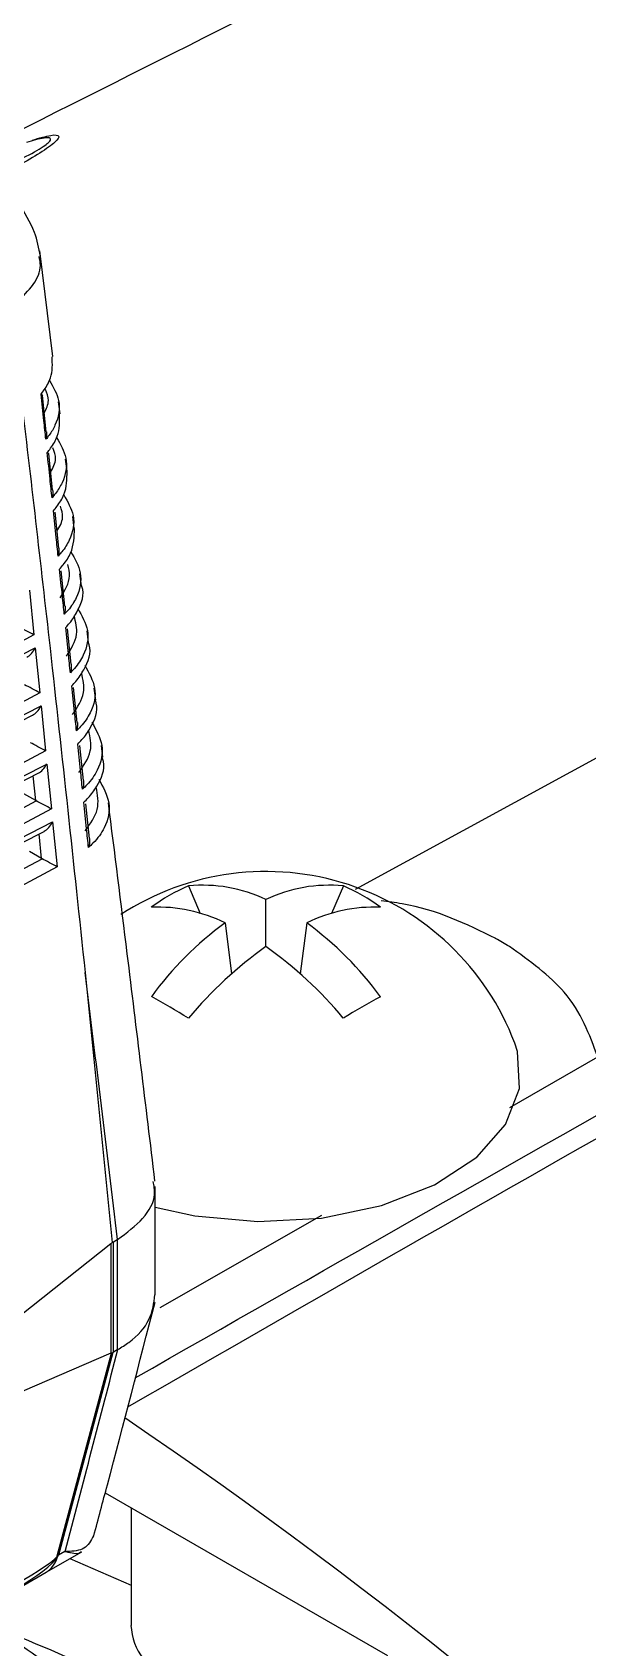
# Model space of a CAD drawing. Extents: x 17.3 to 113.1, y 4.8 to 84.5.
# Drawn here: x 81.413 to 81.927, y 68.89 to 70.386 of the extents above; entities that cross this region are included whole.
import ezdxf

# ---------------------------------------------------------------- set-up
doc = ezdxf.new("R2010")
doc.units = 0
doc.header["$MEASUREMENT"] = 0
doc.layers.add('OBJECT', color=7, linetype='CONTINUOUS')

msp = doc.modelspace()

# ---------------------------------------------------------------- linework, layer by layer
at = {"layer": 'OBJECT'}
for p, q in [((81.4317, 70.0858), (81.4195, 70.1838)), ((81.4256, 70.0162), (81.422, 70.0498)), ((81.4383, 70.0327), (81.4369, 70.0439)), ((81.4314, 69.9623), (81.4279, 69.9957)), ((81.712, 69.5925), (82.4635, 70.0017)), ((81.4449, 69.9797), (81.4435, 69.9908)), ((81.4372, 69.9085), (81.4337, 69.9416)), ((81.4515, 69.9266), (81.4501, 69.9378)), ((81.4429, 69.8546), (81.4395, 69.8875)), ((81.4581, 69.8736), (81.4568, 69.8847)), ((81.41, 69.8696), (81.4142, 69.828)), ((81.4142, 69.828), (81.3228, 69.7795)), ((81.4486, 69.8008), (81.4452, 69.8335)), ((81.4647, 69.8206), (81.4634, 69.8317)), ((81.3234, 69.7691), (81.4154, 69.8159)), ((81.4154, 69.8159), (81.4196, 69.7742)), ((81.4196, 69.7742), (81.3258, 69.7245)), ((81.4543, 69.747), (81.4509, 69.7794)), ((81.4714, 69.7676), (81.47, 69.7786)), ((81.3242, 69.7085), (81.4128, 69.7535)), ((81.3263, 69.7141), (81.4208, 69.7622)), ((81.4208, 69.7622), (81.425, 69.7205)), ((81.46, 69.6931), (81.4566, 69.7254)), ((81.478, 69.7146), (81.4766, 69.7256)), ((81.425, 69.7205), (81.3287, 69.6695)), ((81.3293, 69.6591), (81.4262, 69.7084)), ((81.4262, 69.7084), (81.4303, 69.6668)), ((81.3272, 69.6535), (81.4181, 69.6998)), ((81.4158, 69.6745), (81.4135, 69.6974)), ((81.4158, 69.6745), (81.4047, 69.6809)), ((81.325, 69.6259), (81.4163, 69.6743)), ((81.4303, 69.6668), (81.3317, 69.6145)), ((81.4656, 69.6393), (81.4623, 69.6714)), ((81.3322, 69.6042), (81.4315, 69.6547)), ((81.4315, 69.6547), (81.4357, 69.613)), ((81.3301, 69.5985), (81.4235, 69.646)), ((81.4211, 69.6208), (81.4189, 69.6437)), ((81.3279, 69.5708), (81.4217, 69.6205)), ((81.4211, 69.6208), (81.4101, 69.6272)), ((81.4357, 69.613), (81.3346, 69.5594)), ((81.5573, 69.5955), (81.5682, 69.57)), ((81.7008, 69.5955), (81.6899, 69.57)), ((81.6291, 69.5393), (81.6291, 69.583)), ((81.5912, 69.5612), (81.5973, 69.5141)), ((81.6669, 69.5612), (81.6609, 69.5141)), ((81.4616, 69.5152), (81.4866, 69.2651)), ((81.855, 69.3902), (81.9365, 69.437)), ((81.5266, 69.2167), (81.5266, 69.3171)), ((81.5312, 69.2048), (81.6809, 69.2905)), ((81.3577, 69.1629), (81.4855, 69.2641)), ((81.4855, 69.2641), (81.4855, 69.1625)), ((81.4878, 69.2657), (81.4914, 69.2678)), ((81.4878, 69.1636), (81.4878, 69.2657)), ((81.4914, 69.2678), (81.4914, 69.1657)), ((81.4855, 69.1625), (81.3577, 69.1077)), ((81.4358, 68.9749), (81.4861, 69.1627)), ((81.4872, 69.1633), (81.4369, 68.9755)), ((81.4861, 69.1627), (81.4872, 69.1633)), ((81.4914, 69.1657), (81.4878, 69.1636)), ((81.4802, 69.0333), (81.7417, 68.8824)), ((81.5041, 69.0196), (81.5041, 68.9103)), ((81.4254, 68.9596), (81.4584, 68.9787)), ((81.4429, 68.979), (81.4369, 68.9755)), ((81.3719, 68.9287), (81.4254, 68.9596)), ((81.4474, 68.9723), (81.5041, 68.9477))]:
    msp.add_line(p, q, dxfattribs=at)
at = {"layer": 'OBJECT', "flags": 128}
msp.add_lwpolyline([(81.5266, 69.2979), (81.5632, 69.2898), (81.6216, 69.2845), (81.6805, 69.2877), (81.7362, 69.2993), (81.7851, 69.3185), (81.8243, 69.3441), (81.8511, 69.3745), (81.864, 69.4078), (81.8622, 69.442), (81.8596, 69.4499)], dxfattribs=at)
at = {"layer": 'OBJECT'}
for centre, radius, start, end in [((81.6291, 69.3622), 0.2466, 20.836, 123.068), ((81.6219, 69.4439), 0.1648, 113.0749, 126.9197), ((81.5707, 69.46), 0.1361, 64.6059, 95.6229), ((81.6874, 69.46), 0.1361, 84.3771, 115.394), ((81.6362, 69.4439), 0.1648, 53.0801, 66.9253), ((81.5292, 69.4373), 0.1385, 63.4128, 92.5896), ((81.7289, 69.4373), 0.1385, 87.4103, 116.5872), ((81.7761, 69.3081), 0.3134, 126.163, 143.8843), ((81.482, 69.3081), 0.3134, 36.1156, 53.8371), ((80.2373, 66.7526), 3.2221, 59.872, 60.1333), ((81.8462, 69.2324), 0.3759, 125.2849, 140.2138), ((81.4119, 69.2324), 0.3759, 39.7862, 54.7152), ((80.8989, 68.3722), 1.2827, 59.1155, 60.8898), ((82.3593, 68.372), 1.2829, 119.1103, 120.8843), ((78.8633, 65.2128), 4.6983, 34.7871, 55.8859), ((81.445, 68.9917), 0.0208, 240.9906, 243.568), ((81.425, 68.9961), 0.0237, 296.8406, 299.984), ((81.4129, 68.9799), 0.0238, 301.6306, 343.4997), ((80.6155, 66.9825), 2.0717, 62.111, 68.7011), ((81.5634, 68.9143), 0.0595, 183.7967, 247.5236)]:
    msp.add_arc(centre, radius, start, end, dxfattribs=at)
for centre, major_axis, ratio, start_param, end_param in [((81.4075, 69.8312), (0.0106, -0.0057), 0.026892, 0.909875, 2.358211), ((81.4088, 69.8192), (0.0067, 0.0123), 0.526975, 3.797917, 4.735053), ((81.4129, 69.7775), (0.0106, -0.0057), 0.026892, 0.909875, 2.358211), ((81.4141, 69.7654), (0.0067, 0.0123), 0.526975, 3.797917, 4.735053), ((81.4183, 69.7238), (0.0106, -0.0057), 0.026892, 0.909875, 2.358211), ((81.4195, 69.7117), (0.0067, 0.0123), 0.526975, 3.797917, 4.735053), ((81.4228, 69.6787), (0.01, 0), 0.582929, 3.93067, 4.00077), ((81.4237, 69.67), (0.0106, -0.0057), 0.026892, 0.909875, 2.358211), ((81.4249, 69.658), (0.0067, 0.0123), 0.526975, 3.797917, 4.735053), ((81.4282, 69.625), (0.01, 0), 0.582929, 3.93067, 4.00077), ((81.4291, 69.6163), (0.0106, -0.0057), 0.026892, 0.909875, 2.358211), ((80.3771, 64.9406), (-1.5893, 16.547), 0.094708, 4.96788, 4.983392), ((81.4029, 70.1132), (-0.0762, 0.8519), 0.108827, 3.212847, 3.225936), ((81.4029, 70.1127), (-0.0807, 0.8484), 0.104683, 3.176312, 3.189403), ((81.4066, 70.1148), (-0.0807, 0.8484), 0.104683, 3.189403, 3.192744), ((79.9605, 68.068), (1.7697, 5.6286), 0.198355, 4.936908, 4.970599), ((81.4029, 68.8466), (0.0972, 0.3173), 0.221629, 0.178923, 0.18544), ((81.4029, 68.8469), (0.1011, 0.3198), 0.201902, 0.217224, 0.223734), ((81.4066, 68.849), (0.1011, 0.3198), 0.201902, 0.213019, 0.217224), ((81.0126, 68.7606), (0.4232, 0.2148), 0.03328, 5.479991, 6.200656), ((81.0126, 68.7606), (0.4232, 0.2148), 0.03328, 6.200656, 6.253319), ((80.9932, 68.7794), (0.4436, 0.1981), 0.067913, 6.175461, 6.228125), ((80.9932, 68.7794), (0.4436, 0.1981), 0.067913, 5.453796, 6.175461)]:
    msp.add_ellipse(centre, major_axis=major_axis, ratio=ratio, start_param=start_param, end_param=end_param, dxfattribs=at)
for points, knots in [([(84.1358, 71.5305), (83.9496, 71.455), (83.5618, 71.2979), (82.9769, 71.0446), (82.3807, 70.7736), (81.8388, 70.5162), (81.4981, 70.3442), (81.3529, 70.2709)], [0, 0, 0, 0, 0.197773, 0.411812, 0.626085, 0.840554, 1, 1, 1, 1]), ([(81.508, 69.1398), (81.8462, 69.3324), (82.5314, 69.7228), (83.5092, 70.2401), (84.1478, 70.5512), (84.4398, 70.6935)], [0, 0, 0, 0, 0.3459234, 0.700907, 1, 1, 1, 1]), ([(84.4398, 70.6723), (84.3324, 70.6207), (84.0435, 70.4817), (83.5826, 70.2493), (83.0563, 69.9762), (82.5377, 69.6975), (82.0188, 69.4105), (81.6729, 69.2115), (81.5009, 69.1126)], [0, 0, 0, 0, 0.1097841, 0.295318, 0.4705658, 0.646969, 0.824528, 1, 1, 1, 1]), ([(81.4125, 70.2864), (81.419, 70.2882), (81.4319, 70.2919), (81.4387, 70.2908), (81.4353, 70.285), (81.4172, 70.2721), (81.3929, 70.2588), (81.3774, 70.2504)], [0, 0, 0, 0, 0.17223, 0.344755, 0.513287, 0.689561, 1, 1, 1, 1]), ([(81.3711, 70.2557), (81.3715, 70.2558), (81.3852, 70.2609), (81.4065, 70.2706), (81.423, 70.2802), (81.4289, 70.2851), (81.4301, 70.2874), (81.4285, 70.2887), (81.424, 70.2885), (81.4168, 70.2871), (81.4101, 70.285), (81.4072, 70.2841)], [0, 0, 0, 0, 0.008694, 0.252001, 0.438983, 0.523955, 0.626459, 0.709085, 0.813332, 0.91915, 1, 1, 1, 1]), ([(81.4201, 70.1787), (81.4187, 70.1862), (81.4153, 70.2037), (81.4055, 70.2194), (81.3998, 70.2283)], [0, 0, 0, 0, 0.429712, 1, 1, 1, 1]), ([(81.3983, 70.1361), (81.4038, 70.1415), (81.4149, 70.1524), (81.4213, 70.1673), (81.4196, 70.1757), (81.419, 70.1785)], [0, 0, 0, 0, 0.401158, 0.802316, 1, 1, 1, 1]), ([(81.3935, 70.1239), (81.3941, 70.119), (81.3969, 70.0946), (81.4089, 69.992), (81.4319, 69.7944), (81.4509, 69.6155), (81.4616, 69.5152)], [0, 0, 0, 0, 0.024148, 0.120739, 0.507103, 1, 1, 1, 1]), ([(81.4207, 70.0511), (81.4217, 70.0524), (81.4254, 70.0572), (81.4318, 70.0686), (81.4313, 70.0791), (81.431, 70.0857)], [0, 0, 0, 0, 0.116928, 0.44481, 1, 1, 1, 1]), ([(81.4252, 70.0092), (81.4246, 70.015), (81.4231, 70.0289), (81.4216, 70.0429), (81.4207, 70.0511)], [0, 0, 0, 0, 0.412317, 1, 1, 1, 1]), ([(81.4207, 70.0511), (81.4208, 70.0511), (81.4209, 70.051), (81.4217, 70.0505), (81.4219, 70.0501), (81.4221, 70.0498)], [0, 0, 0, 0, 0.019302, 0.222966, 1, 1, 1, 1]), ([(81.4237, 70.0338), (81.4256, 70.0375), (81.4292, 70.0447), (81.4262, 70.052), (81.4249, 70.0555)], [0, 0, 0, 0, 0.524015, 1, 1, 1, 1]), ([(81.4283, 70.0639), (81.432, 70.0577), (81.4399, 70.0442), (81.4364, 70.0263), (81.4297, 70.0146), (81.4262, 70.0104), (81.4252, 70.0092)], [0, 0, 0, 0, 0.345876, 0.753738, 0.926772, 1, 1, 1, 1]), ([(81.4265, 69.9971), (81.4275, 69.9983), (81.4314, 70.0031), (81.4382, 70.0149), (81.438, 70.0257), (81.4379, 70.0327)], [0, 0, 0, 0, 0.115298, 0.432836, 1, 1, 1, 1]), ([(81.4257, 70.0162), (81.4258, 70.0144), (81.4259, 70.0121), (81.4253, 70.0097), (81.4252, 70.0092), (81.4252, 70.0092)], [0, 0, 0, 0, 0.795846, 0.982106, 1, 1, 1, 1]), ([(81.4351, 70.0108), (81.4387, 70.0046), (81.4466, 69.991), (81.4429, 69.9728), (81.4358, 69.9608), (81.432, 69.9564), (81.4309, 69.9551)], [0, 0, 0, 0, 0.341997, 0.742012, 0.926899, 1, 1, 1, 1]), ([(81.4309, 69.9551), (81.4303, 69.9609), (81.4288, 69.9749), (81.4274, 69.9888), (81.4265, 69.9971)], [0, 0, 0, 0, 0.412356, 1, 1, 1, 1]), ([(81.4265, 69.9971), (81.4265, 69.997), (81.4268, 69.9969), (81.4276, 69.9964), (81.4278, 69.996), (81.4279, 69.9957)], [0, 0, 0, 0, 0.018707, 0.268923, 1, 1, 1, 1]), ([(81.4296, 69.9788), (81.4318, 69.9828), (81.4358, 69.9903), (81.433, 69.9979), (81.4318, 70.0014)], [0, 0, 0, 0, 0.542035, 1, 1, 1, 1]), ([(81.4322, 69.943), (81.4333, 69.9443), (81.4373, 69.9491), (81.4447, 69.9611), (81.4448, 69.9723), (81.4448, 69.9797)], [0, 0, 0, 0, 0.1138, 0.421755, 1, 1, 1, 1]), ([(81.4315, 69.9623), (81.4316, 69.9605), (81.4317, 69.9582), (81.4311, 69.9558), (81.4309, 69.9552), (81.4309, 69.9551)], [0, 0, 0, 0, 0.745947, 0.982602, 1, 1, 1, 1]), ([(81.4355, 69.924), (81.438, 69.9283), (81.4423, 69.9359), (81.4398, 69.9438), (81.4387, 69.9473)], [0, 0, 0, 0, 0.556409, 1, 1, 1, 1]), ([(81.4418, 69.9577), (81.4454, 69.9514), (81.4533, 69.9378), (81.4495, 69.9193), (81.442, 69.907), (81.4378, 69.9024), (81.4366, 69.9011)], [0, 0, 0, 0, 0.338095, 0.730883, 0.926969, 1, 1, 1, 1]), ([(81.4366, 69.9011), (81.436, 69.9068), (81.4346, 69.9208), (81.4331, 69.9348), (81.4322, 69.943)], [0, 0, 0, 0, 0.4123942, 1, 1, 1, 1]), ([(81.4379, 69.889), (81.439, 69.8903), (81.4432, 69.895), (81.4511, 69.9074), (81.4515, 69.9189), (81.4518, 69.9266)], [0, 0, 0, 0, 0.11242, 0.411468, 1, 1, 1, 1]), ([(81.4373, 69.9085), (81.4373, 69.9068), (81.4375, 69.9043), (81.4368, 69.9019), (81.4366, 69.9011), (81.4366, 69.9011)], [0, 0, 0, 0, 0.69955, 0.983051, 1, 1, 1, 1]), ([(81.4483, 69.9051), (81.452, 69.8986), (81.4599, 69.8847), (81.456, 69.8657), (81.4481, 69.8532), (81.4435, 69.8483), (81.4423, 69.8471)], [0, 0, 0, 0, 0.340325, 0.72288, 0.927663, 1, 1, 1, 1]), ([(81.4423, 69.8471), (81.4417, 69.8528), (81.4402, 69.8668), (81.4388, 69.8807), (81.4379, 69.889)], [0, 0, 0, 0, 0.41243, 1, 1, 1, 1]), ([(81.4383, 69.8624), (81.4427, 69.8691), (81.4491, 69.8792), (81.4464, 69.8897), (81.4455, 69.8932)], [0, 0, 0, 0, 0.666701, 1, 1, 1, 1]), ([(81.4436, 69.8349), (81.4448, 69.8362), (81.4492, 69.841), (81.4566, 69.8534), (81.4616, 69.8657), (81.4584, 69.8734), (81.4583, 69.8736)], [0, 0, 0, 0, 0.110945, 0.401182, 0.982083, 1, 1, 1, 1]), ([(81.443, 69.8546), (81.4431, 69.853), (81.4432, 69.8505), (81.4426, 69.848), (81.4423, 69.8471), (81.4423, 69.8471)], [0, 0, 0, 0, 0.656341, 0.983481, 1, 1, 1, 1]), ([(81.4442, 69.8084), (81.4485, 69.815), (81.4562, 69.8271), (81.4529, 69.8398), (81.4514, 69.8455)], [0, 0, 0, 0, 0.554142, 1, 1, 1, 1]), ([(81.4547, 69.8526), (81.4586, 69.8458), (81.4666, 69.8317), (81.4624, 69.8122), (81.4542, 69.7995), (81.4492, 69.7943), (81.4479, 69.793)], [0, 0, 0, 0, 0.343425, 0.715901, 0.928401, 1, 1, 1, 1]), ([(81.4479, 69.793), (81.4473, 69.7988), (81.4459, 69.8128), (81.4444, 69.8267), (81.4436, 69.8349)], [0, 0, 0, 0, 0.412464, 1, 1, 1, 1]), ([(81.4492, 69.7809), (81.4505, 69.7822), (81.455, 69.787), (81.4628, 69.7993), (81.468, 69.8119), (81.4649, 69.82), (81.4646, 69.8206)], [0, 0, 0, 0, 0.109744, 0.392189, 0.957396, 1, 1, 1, 1]), ([(81.4487, 69.8008), (81.4488, 69.7992), (81.4489, 69.7967), (81.4483, 69.7941), (81.4479, 69.7931), (81.4479, 69.793)], [0, 0, 0, 0, 0.616055, 0.983862, 1, 1, 1, 1]), ([(81.4612, 69.8), (81.4651, 69.793), (81.4732, 69.7786), (81.4689, 69.7586), (81.4602, 69.7457), (81.4549, 69.7404), (81.4536, 69.7391)], [0, 0, 0, 0, 0.345633, 0.709132, 0.928994, 1, 1, 1, 1]), ([(81.45, 69.7544), (81.4545, 69.761), (81.4627, 69.7734), (81.4596, 69.7866), (81.4582, 69.7927)], [0, 0, 0, 0, 0.5366977, 1, 1, 1, 1]), ([(81.4536, 69.7391), (81.453, 69.7448), (81.4515, 69.7588), (81.4501, 69.7727), (81.4492, 69.7809)], [0, 0, 0, 0, 0.412497, 1, 1, 1, 1]), ([(81.4548, 69.7269), (81.4561, 69.7283), (81.4608, 69.733), (81.469, 69.7453), (81.4745, 69.7582), (81.4713, 69.7666), (81.471, 69.7675)], [0, 0, 0, 0, 0.108618, 0.383746, 0.934221, 1, 1, 1, 1]), ([(81.4544, 69.747), (81.4545, 69.7454), (81.4546, 69.7429), (81.4539, 69.7402), (81.4536, 69.7391), (81.4536, 69.7391)], [0, 0, 0, 0, 0.578451, 0.984226, 1, 1, 1, 1]), ([(81.4558, 69.7004), (81.4604, 69.707), (81.4692, 69.7197), (81.4663, 69.7333), (81.4649, 69.7398)], [0, 0, 0, 0, 0.520616, 1, 1, 1, 1]), ([(81.4677, 69.7473), (81.4717, 69.7401), (81.4798, 69.7255), (81.4753, 69.7051), (81.4663, 69.6919), (81.4605, 69.6864), (81.4591, 69.6851)], [0, 0, 0, 0, 0.3471311, 0.7025731, 0.9294684, 1, 1, 1, 1]), ([(81.4591, 69.6851), (81.4585, 69.6908), (81.4571, 69.7048), (81.4557, 69.7187), (81.4548, 69.7269)], [0, 0, 0, 0, 0.412528, 1, 1, 1, 1]), ([(81.4604, 69.673), (81.4618, 69.6743), (81.4666, 69.679), (81.4751, 69.6912), (81.4809, 69.7044), (81.4778, 69.7132), (81.4773, 69.7144)], [0, 0, 0, 0, 0.107562, 0.375803, 0.912414, 1, 1, 1, 1]), ([(81.46, 69.6931), (81.4601, 69.6917), (81.4603, 69.6891), (81.4596, 69.6863), (81.4592, 69.6851), (81.4591, 69.6851)], [0, 0, 0, 0, 0.5433095, 0.984551, 1, 1, 1, 1]), ([(81.4742, 69.6945), (81.4782, 69.6871), (81.4864, 69.6724), (81.4817, 69.6515), (81.4723, 69.6381), (81.4661, 69.6324), (81.4647, 69.6311)], [0, 0, 0, 0, 0.348058, 0.696218, 0.929845, 1, 1, 1, 1]), ([(81.4616, 69.6464), (81.4663, 69.653), (81.4757, 69.666), (81.4731, 69.68), (81.4718, 69.6869)], [0, 0, 0, 0, 0.505748, 1, 1, 1, 1]), ([(81.4647, 69.6311), (81.4641, 69.6369), (81.4627, 69.6508), (81.4612, 69.6648), (81.4604, 69.673)], [0, 0, 0, 0, 0.412557, 1, 1, 1, 1]), ([(81.5263, 69.3219), (81.5178, 69.3922), (81.5036, 69.5092), (81.489, 69.6259), (81.4832, 69.6725)], [0, 0, 0, 0, 0.6008297, 1, 1, 1, 1]), ([(81.4656, 69.6393), (81.4657, 69.6379), (81.4659, 69.6353), (81.4652, 69.6325), (81.4647, 69.6312), (81.4647, 69.6311)], [0, 0, 0, 0, 0.51045, 0.984877, 1, 1, 1, 1]), ([(81.8419, 69.5468), (81.8149, 69.5601), (81.7826, 69.5759), (81.7423, 69.5808), (81.7357, 69.5816)], [0, 0, 0, 0, 0.8366305, 1, 1, 1, 1]), ([(81.9365, 69.437), (81.9288, 69.4578), (81.9144, 69.4964), (81.8734, 69.5259), (81.8546, 69.5394)], [0, 0, 0, 0, 0.54186, 1, 1, 1, 1]), ([(81.4917, 69.268), (81.5001, 69.2742), (81.517, 69.2868), (81.5276, 69.3062), (81.5254, 69.3177), (81.5246, 69.3217)], [0, 0, 0, 0, 0.396021, 0.792037, 1, 1, 1, 1]), ([(81.4918, 69.1659), (81.4953, 69.1681), (81.5078, 69.1759), (81.5231, 69.1928), (81.5253, 69.2089), (81.5263, 69.2167)], [0, 0, 0, 0, 0.165872, 0.597655, 1, 1, 1, 1]), ([(81.4696, 68.9933), (81.4738, 69.0091), (81.4931, 69.0815), (81.5118, 69.1536), (81.5264, 69.21)], [0, 0, 0, 0, 0.217981, 1, 1, 1, 1]), ([(81.9201, 67.8668), (81.8618, 67.9357), (81.7451, 68.0735), (81.5593, 68.2654), (81.3667, 68.4447), (81.1696, 68.607), (80.9716, 68.7503), (80.7722, 68.8753), (80.5709, 68.9818), (80.3714, 69.0675), (80.1771, 69.1315), (79.9876, 69.1744), (79.8011, 69.1978), (79.6818, 69.1949), (79.6221, 69.1934)], [0, 0, 0, 0, 0.082347, 0.164694, 0.249433, 0.334172, 0.416519, 0.498866, 0.583605, 0.668344, 0.750089, 0.831834, 0.915917, 1, 1, 1, 1]), ([(81.4694, 68.9934), (81.4671, 68.9889), (81.4625, 68.9804), (81.4505, 68.9789), (81.4436, 68.979), (81.443, 68.979), (81.4429, 68.979)], [0, 0, 0, 0, 0.499315, 0.956979, 0.994826, 1, 1, 1, 1]), ([(81.4429, 68.979), (81.443, 68.979), (81.4435, 68.9788), (81.4454, 68.9784), (81.4509, 68.9774), (81.4566, 68.9763), (81.4579, 68.9789), (81.4581, 68.9793)], [0, 0, 0, 0, 0.00853, 0.081505, 0.262213, 0.88918, 1, 1, 1, 1]), ([(82.4532, 67.8365), (82.416, 67.8861), (82.3384, 67.9895), (82.2147, 68.1393), (82.0841, 68.2867), (81.9497, 68.4268), (81.8122, 68.5591), (81.672, 68.6834), (81.5295, 68.798), (81.4286, 68.8746), (81.3751, 68.91), (81.37, 68.9134)], [0, 0, 0, 0, 0.114883, 0.239354, 0.363847, 0.488369, 0.612923, 0.737513, 0.862142, 0.986814, 1, 1, 1, 1])]:
    msp.add_open_spline(points, degree=3, knots=knots, dxfattribs=at)

doc.saveas('drawing.dxf')
